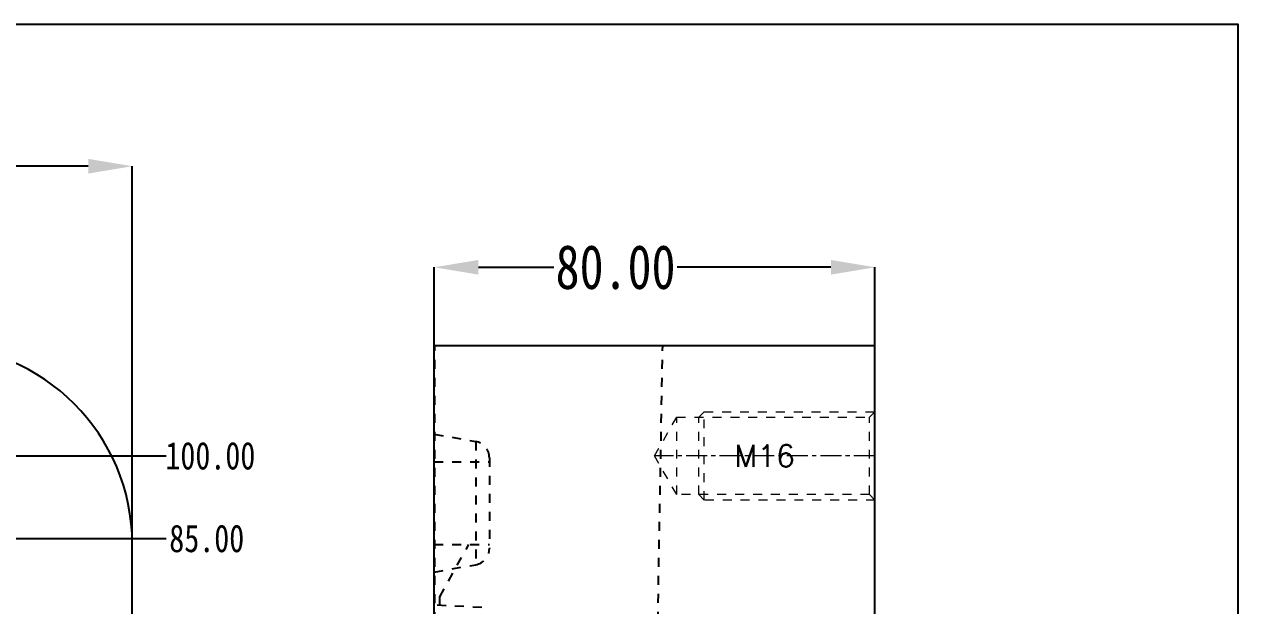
# Model space of a CAD drawing. Header units: millimetres. Extents: x 1188 to 10032, y -1727 to 798.
# Drawn here: x 3561.8 to 3782.1, y -653.3 to -547.8 of the extents above; entities that cross this region are included whole.
import ezdxf
from ezdxf.enums import TextEntityAlignment as Align

# ---------------------------------------------------------------- set-up
doc = ezdxf.new("R2010")
doc.units = ezdxf.units.MM
doc.header["$LTSCALE"] = 16.335
doc.header["$PDMODE"] = 3
doc.header["$PDSIZE"] = 0.3125
doc.linetypes.add('CENTER', pattern=[0.6, 0.375, -0.075, 0.075, -0.075])
doc.linetypes.add('HIDDEN', pattern=[0.2, 0.1, -0.1])
doc.layers.get('0').update_dxf_attribs({"linetype": 'CONTINUOUS'})
doc.layers.get('Defpoints').update_dxf_attribs({"linetype": 'CONTINUOUS'})
doc.layers.add('DEFAULT_2', color=8, linetype='HIDDEN')
doc.layers.add('dim', color=3, linetype='CONTINUOUS')
doc.layers.add('screw', color=33, linetype='CONTINUOUS', lineweight=13)
doc.styles.get("Standard").update_dxf_attribs({"font": 'txt', "width": 0.8})
doc.styles.add('TXT', font='txt.shx', dxfattribs={"bigfont": 'gbcbig.shx'})
doc.dimstyles.new('11', dxfattribs={"dimtxt": 8, "dimasz": 8, "dimexe": 0, "dimexo": 0, "dimgap": 0, "dimtad": 0, "dimzin": 0, "dimdsep": 46, "dimtxsty": 'Standard', "dimcen": 0, "dimclrd": 4, "dimclre": 4, "dimclrt": 6, "dimazin": 0, "dimtfac": 1, "dimtofl": 0, "dimtmove": 0, "dimatfit": 3, "dimfxl": 0, "dimtolj": 1, "dimtzin": 0, "dimarcsym": 0})

# ---------------------------------------------------------------- blocks, each defined once
blk = doc.blocks.new('*D146')
at = {"color": 4, "lineweight": -2, "transparency": 16777216}
for p, q in [((3636.24, -606.14), (3636.24, -591.92)), ((3644.24, -591.92), (3657.94, -591.92)), ((3708.24, -591.92), (3680.34, -591.92)), ((3716.24, -606.14), (3716.24, -591.92))]:
    blk.add_line(p, q, dxfattribs=at)
at = {"color": 4, "transparency": 16777216}
for points in [[(3644.24, -590.59), (3644.24, -593.26), (3636.24, -591.92)], [(3708.24, -590.59), (3708.24, -593.26), (3716.24, -591.92)]]:
    blk.add_solid(points, dxfattribs=at)
at = {"layer": 'Defpoints', "color": 0, "transparency": 16777216}
for p in [(3636.24, -591.92), (3636.24, -606.14), (3716.24, -606.14)]:
    blk.add_point(p, dxfattribs=at)
at = {"color": 6, "transparency": 16777216, "insert": (3669.14, -591.92), "char_height": 8, "attachment_point": 5}
blk.add_mtext('\\A1;80.00', dxfattribs=at)
blk = doc.blocks.new('*D147')
at = {"color": 4, "lineweight": -2, "transparency": 16777216}
for p, q in [((3201.4, -642.14), (3201.4, -573.59)), ((3209.4, -573.59), (3369, -573.59)), ((3573.4, -573.59), (3397.8, -573.59)), ((3581.4, -642.14), (3581.4, -573.59))]:
    blk.add_line(p, q, dxfattribs=at)
at = {"color": 4, "transparency": 16777216}
for points in [[(3209.4, -572.26), (3209.4, -574.93), (3201.4, -573.59)], [(3573.4, -572.26), (3573.4, -574.93), (3581.4, -573.59)]]:
    blk.add_solid(points, dxfattribs=at)
at = {"layer": 'Defpoints', "color": 0, "transparency": 16777216}
for p in [(3201.4, -573.59), (3201.4, -642.14), (3581.4, -642.14)]:
    blk.add_point(p, dxfattribs=at)
at = {"color": 6, "transparency": 16777216, "insert": (3383.4, -573.59), "char_height": 8, "attachment_point": 5}
blk.add_mtext('\\A1;380.00', dxfattribs=at)
blk = doc.blocks.new('*D182')
at = {"layer": 'Defpoints', "color": 0, "transparency": 16777216}
for p in [(3466.86, -641.14), (3587.58, -641.14), (3391.4, -726.14)]:
    blk.add_point(p, dxfattribs=at)
at = {"layer": 'dim', "color": 4, "lineweight": -2, "transparency": 16777216}
blk.add_line((3466.86, -641.14), (3587.58, -641.14), dxfattribs=at)
at = {"layer": 'dim', "color": 6, "transparency": 16777216, "insert": (3594.92, -641.14), "char_height": 5, "attachment_point": 5}
blk.add_mtext('\\A1;85.00', dxfattribs=at)
blk = doc.blocks.new('*D183')
at = {"layer": 'Defpoints', "color": 0, "transparency": 16777216}
for p in [(3546.4, -626.14), (3587.58, -626.14), (3391.4, -726.14)]:
    blk.add_point(p, dxfattribs=at)
at = {"layer": 'dim', "color": 4, "lineweight": -2, "transparency": 16777216}
blk.add_line((3546.4, -626.14), (3587.58, -626.14), dxfattribs=at)
at = {"layer": 'dim', "color": 6, "transparency": 16777216, "insert": (3595.58, -626.14), "char_height": 5, "attachment_point": 5}
blk.add_mtext('\\A1;100.00', dxfattribs=at)

msp = doc.modelspace()

# ---------------------------------------------------------------- linework, layer by layer
at = {"color": 7, "linetype": 'Continuous'}
for p, q in [((3636.236, -846.141), (3636.236, -606.141)), ((3636.236, -606.141), (3716.236, -606.141)), ((3716.236, -846.141), (3716.236, -606.141)), ((3581.399, -810.141), (3581.399, -642.141))]:
    msp.add_line(p, q, dxfattribs=at)
msp.add_lwpolyline([(3148.615, -547.843), (3782.097, -547.843), (3782.097, -924.831), (3148.615, -924.831)], close=True)
msp.add_arc((3545.399, -642.141), 36, 0, 90, dxfattribs=at)
at = {"layer": 'DEFAULT_2', "color": 8, "linetype": 'HIDDEN'}
for p, q in [((3636.346, -682.229), (3636.346, -606.141)), ((3675.911, -708.354), (3677.696, -606.141)), ((3636.346, -614.002), (3636.236, -614.002)), ((3636.236, -616.947), (3636.346, -616.947)), ((3636.236, -621.692), (3636.346, -621.692)), ((3636.236, -622.203), (3643.757, -623.529)), ((3636.346, -625.437), (3636.236, -625.437)), ((3643.757, -623.529), (3643.757, -645.877)), ((3636.236, -627.203), (3646.236, -627.203)), ((3646.236, -626.484), (3646.236, -642.922)), ((3636.236, -631.39), (3636.346, -631.405)), ((3636.236, -631.437), (3636.346, -631.437)), ((3636.236, -637.437), (3636.346, -637.437)), ((3636.236, -642.203), (3646.236, -642.203)), ((3637.236, -651.703), (3642.514, -642.203)), ((3636.346, -644.189), (3636.236, -644.189)), ((3636.236, -645.858), (3636.346, -645.858)), ((3636.236, -647.203), (3643.757, -645.877)), ((3636.236, -648.956), (3636.346, -648.956)), ((3637.236, -653.254), (3637.236, -651.703)), ((3644.884, -653.654), (3636.216, -653.2))]:
    msp.add_line(p, q, dxfattribs=at)
for centre, start, end in [((3643.236, -626.484), 0, 80), ((3643.236, -642.922), 280, 0)]:
    msp.add_arc(centre, 3, start, end, dxfattribs=at)
at = {"layer": 'screw', "color": 92, "linetype": 'HIDDEN', "ltscale": 0.995164}
for p, q in [((3684.236, -619.141), (3685.236, -618.141)), ((3685.236, -618.141), (3716.236, -618.141)), ((3685.236, -634.141), (3685.236, -618.141)), ((3684.236, -633.141), (3684.236, -619.141)), ((3685.236, -634.141), (3684.236, -633.141)), ((3716.236, -634.141), (3685.236, -634.141))]:
    msp.add_line(p, q, dxfattribs=at)
at = {"layer": 'screw', "linetype": 'HIDDEN', "ltscale": 0.995164}
for p, q in [((3715.236, -619.141), (3716.236, -618.141)), ((3676.195, -626.141), (3680.236, -619.141)), ((3680.236, -619.141), (3715.236, -619.141)), ((3680.236, -633.141), (3680.236, -619.141)), ((3715.236, -633.141), (3715.236, -619.141)), ((3680.236, -633.141), (3676.195, -626.141)), ((3715.236, -633.141), (3680.236, -633.141)), ((3716.236, -634.141), (3715.236, -633.141))]:
    msp.add_line(p, q, dxfattribs=at)
at = {"layer": 'screw', "color": 1, "linetype": 'CENTER', "ltscale": 0.621977}
msp.add_line((3716.236, -626.141), (3676.195, -626.141), dxfattribs=at)

# ---------------------------------------------------------------- texts
at = {"layer": 'screw', "color": 222, "linetype": 'HIDDEN', "ltscale": 0.995164, "style": 'TXT'}
msp.add_text('M16', height=4, dxfattribs=at).set_placement((3696.216, -626.141), align=Align.MIDDLE)

# ---------------------------------------------------------------- dimensions: what is measured, and where the dimension line sits
for base, p1, p2, picture, middle in [((3201.399, -573.593), (3581.399, -642.141), (3201.399, -642.141), '*D147', (3383.397, -573.593)), ((3636.236, -591.924), (3716.236, -606.141), (3636.236, -606.141), '*D146', (3669.143, -591.924))]:
    dim = msp.add_linear_dim(base=base, p1=p1, p2=p2, dimstyle='11')
    dim.commit()
    dim.dimension.update_dxf_attribs({"geometry": picture, "text_midpoint": middle, "dimtype": 160})
at = {"layer": 'dim'}
for feature_location, offset, picture, middle in [((3546.399, -626.141), (41.183, 0), '*D183', (3595.583, -626.141)), ((3466.864, -641.141), (120.718, 0), '*D182', (3594.916, -641.141))]:
    dim = msp.add_ordinate_dim(feature_location=feature_location, offset=offset, dtype=0, origin=(3391.399, -726.141), dimstyle='11', override={"dimtxt": 5, "dimasz": 2}, dxfattribs=at)
    dim.commit()
    dim.dimension.update_dxf_attribs({"geometry": picture, "text_midpoint": middle})

doc.saveas('drawing.dxf')
